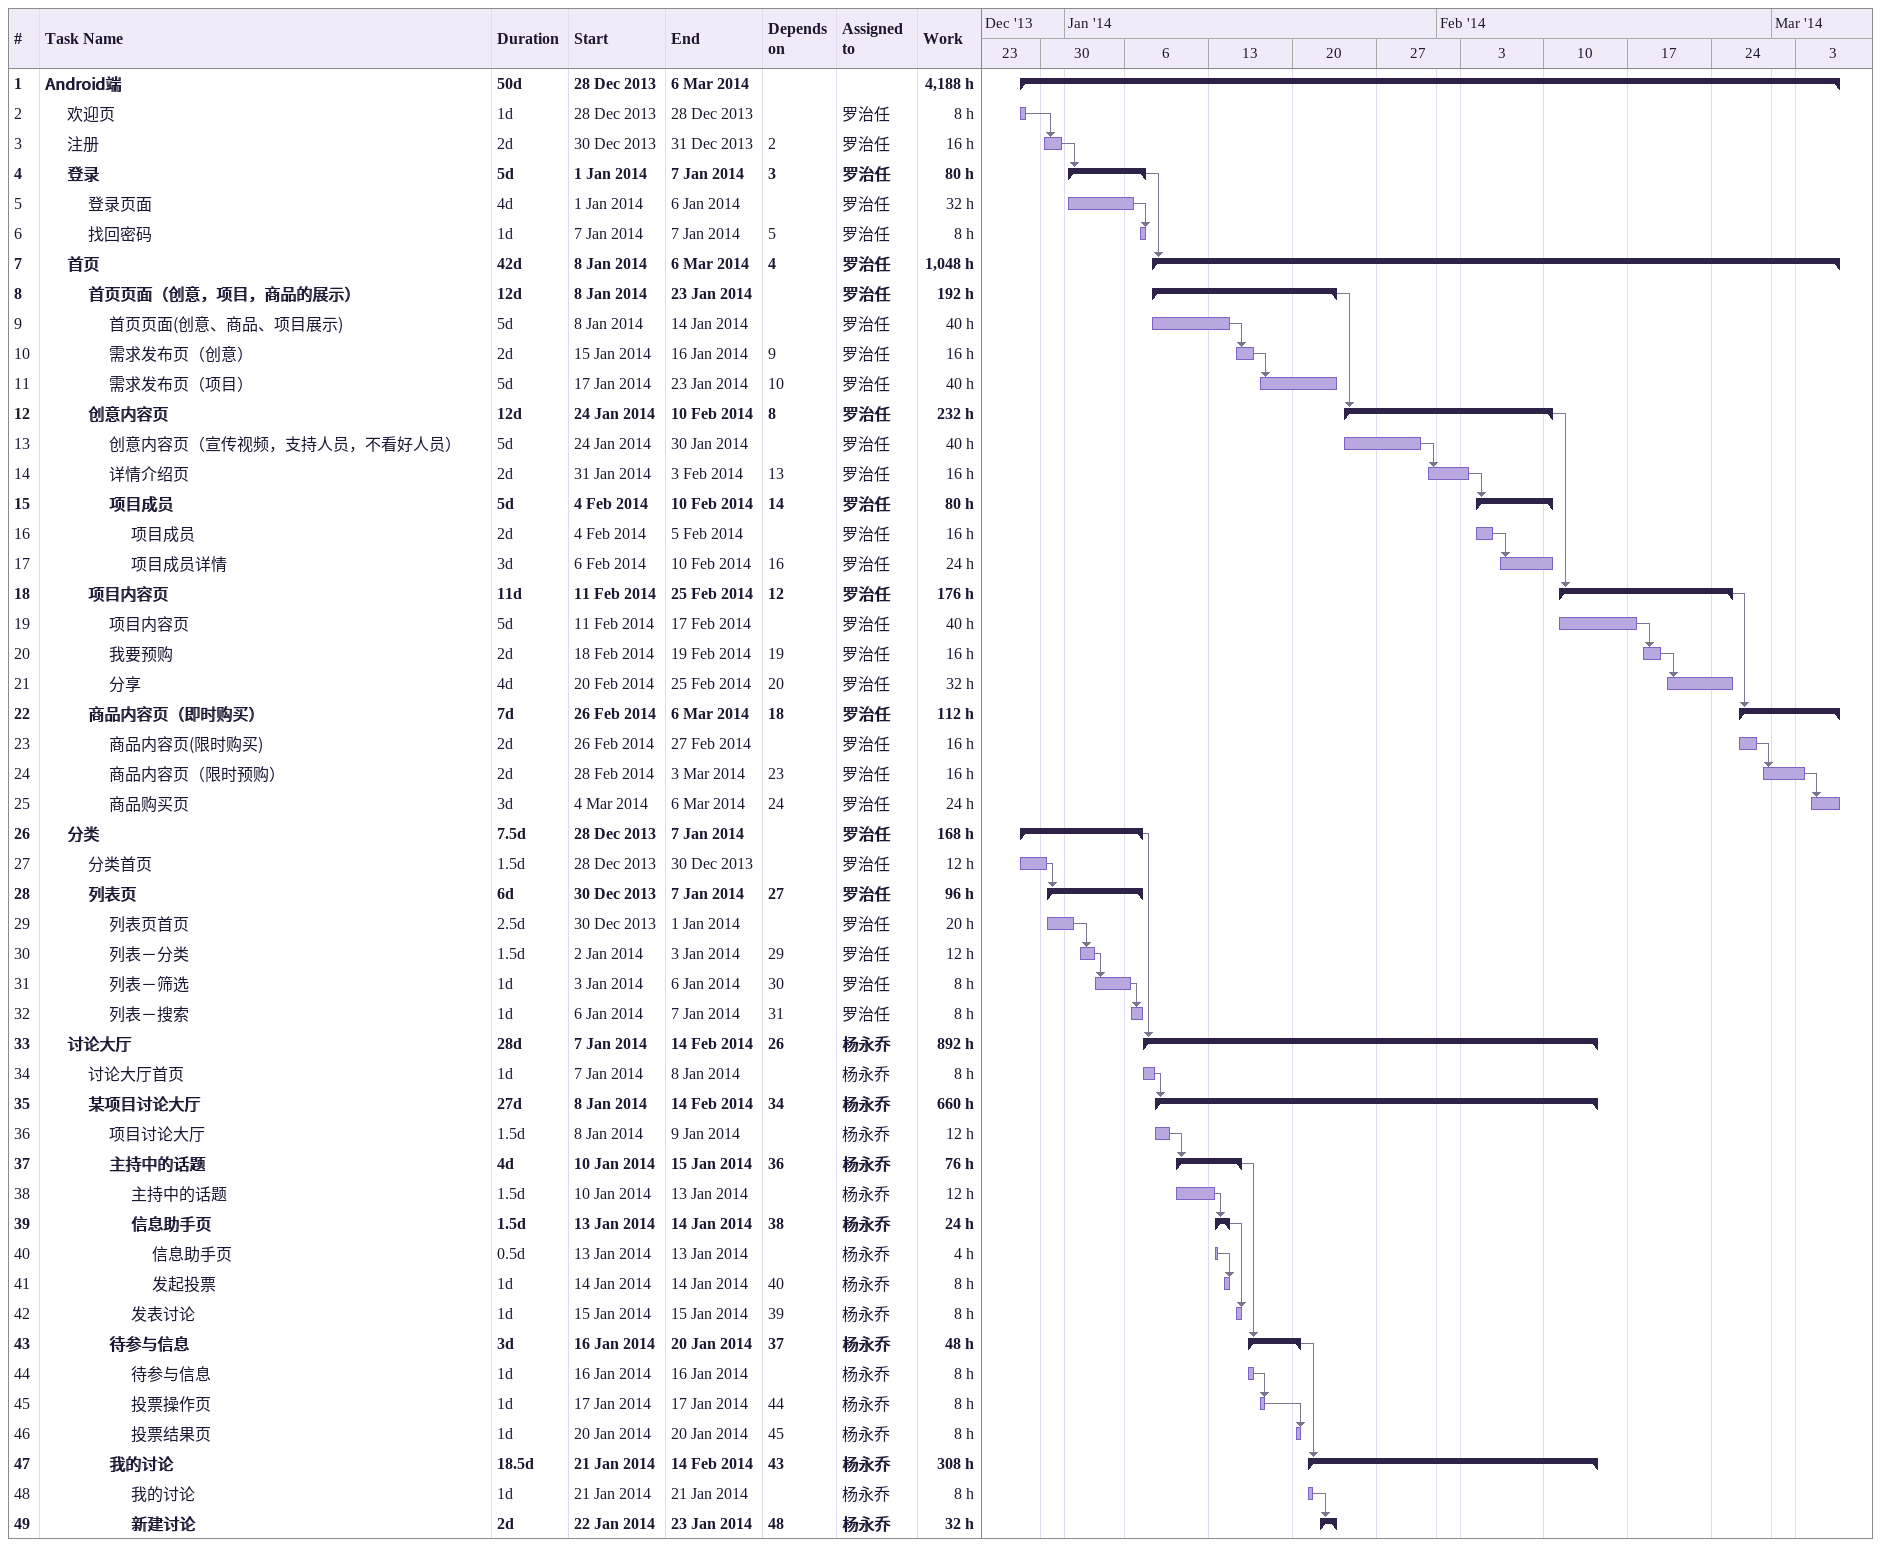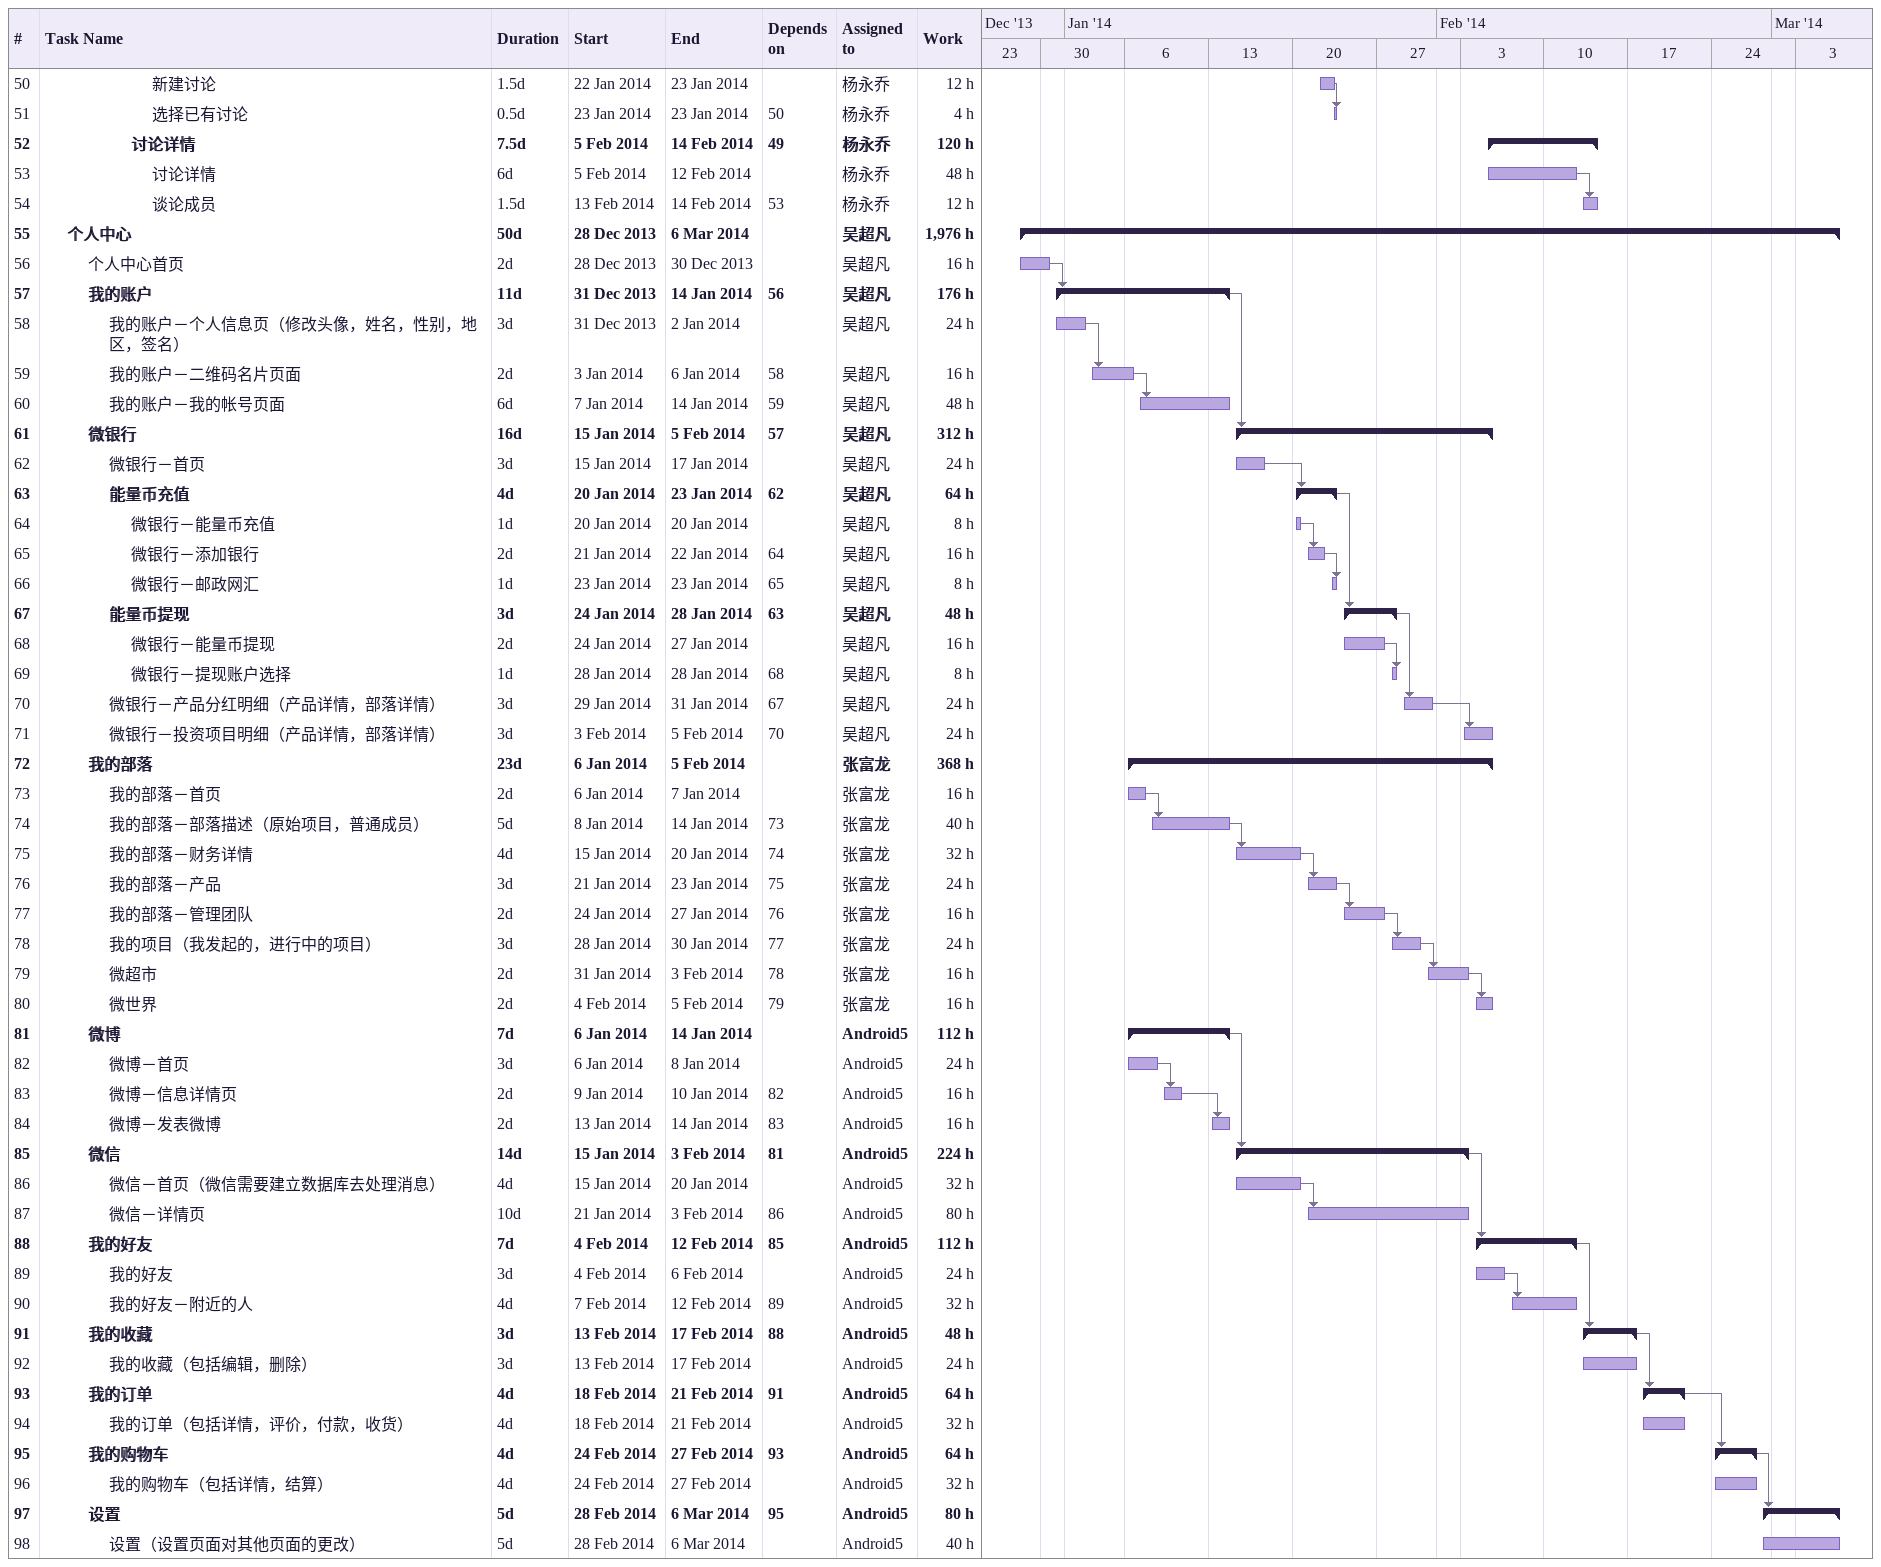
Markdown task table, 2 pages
| ID | Level | Task | Duration | Start | Finish | Predecessors | Resources | Work (h) |
|---|---|---|---|---|---|---|---|---|
| 1 | 1 | **Android端** | 50d | 2013-12-28 | 2014-03-06 |  |  | 4188 |
| 2 | 2 | 欢迎页 | 1d | 2013-12-28 | 2013-12-28 |  | 罗治任 | 8 |
| 3 | 2 | 注册 | 2d | 2013-12-30 | 2013-12-31 | 2 | 罗治任 | 16 |
| 4 | 2 | **登录** | 5d | 2014-01-01 | 2014-01-07 | 3 | 罗治任 | 80 |
| 5 | 3 | 登录页面 | 4d | 2014-01-01 | 2014-01-06 |  | 罗治任 | 32 |
| 6 | 3 | 找回密码 | 1d | 2014-01-07 | 2014-01-07 | 5 | 罗治任 | 8 |
| 7 | 2 | **首页** | 42d | 2014-01-08 | 2014-03-06 | 4 | 罗治任 | 1048 |
| 8 | 3 | **首页页面（创意，项目，商品的展示）** | 12d | 2014-01-08 | 2014-01-23 |  | 罗治任 | 192 |
| 9 | 4 | 首页页面(创意、商品、项目展示) | 5d | 2014-01-08 | 2014-01-14 |  | 罗治任 | 40 |
| 10 | 4 | 需求发布页（创意） | 2d | 2014-01-15 | 2014-01-16 | 9 | 罗治任 | 16 |
| 11 | 4 | 需求发布页（项目） | 5d | 2014-01-17 | 2014-01-23 | 10 | 罗治任 | 40 |
| 12 | 3 | **创意内容页** | 12d | 2014-01-24 | 2014-02-10 | 8 | 罗治任 | 232 |
| 13 | 4 | 创意内容页（宣传视频，支持人员，不看好人员） | 5d | 2014-01-24 | 2014-01-30 |  | 罗治任 | 40 |
| 14 | 4 | 详情介绍页 | 2d | 2014-01-31 | 2014-02-03 | 13 | 罗治任 | 16 |
| 15 | 4 | **项目成员** | 5d | 2014-02-04 | 2014-02-10 | 14 | 罗治任 | 80 |
| 16 | 5 | 项目成员 | 2d | 2014-02-04 | 2014-02-05 |  | 罗治任 | 16 |
| 17 | 5 | 项目成员详情 | 3d | 2014-02-06 | 2014-02-10 | 16 | 罗治任 | 24 |
| 18 | 3 | **项目内容页** | 11d | 2014-02-11 | 2014-02-25 | 12 | 罗治任 | 176 |
| 19 | 4 | 项目内容页 | 5d | 2014-02-11 | 2014-02-17 |  | 罗治任 | 40 |
| 20 | 4 | 我要预购 | 2d | 2014-02-18 | 2014-02-19 | 19 | 罗治任 | 16 |
| 21 | 4 | 分享 | 4d | 2014-02-20 | 2014-02-25 | 20 | 罗治任 | 32 |
| 22 | 3 | **商品内容页（即时购买）** | 7d | 2014-02-26 | 2014-03-06 | 18 | 罗治任 | 112 |
| 23 | 4 | 商品内容页(限时购买) | 2d | 2014-02-26 | 2014-02-27 |  | 罗治任 | 16 |
| 24 | 4 | 商品内容页（限时预购） | 2d | 2014-02-28 | 2014-03-03 | 23 | 罗治任 | 16 |
| 25 | 4 | 商品购买页 | 3d | 2014-03-04 | 2014-03-06 | 24 | 罗治任 | 24 |
| 26 | 2 | **分类** | 7.5d | 2013-12-28 | 2014-01-07 |  | 罗治任 | 168 |
| 27 | 3 | 分类首页 | 1.5d | 2013-12-28 | 2013-12-30 |  | 罗治任 | 12 |
| 28 | 3 | **列表页** | 6d | 2013-12-30 | 2014-01-07 | 27 | 罗治任 | 96 |
| 29 | 4 | 列表页首页 | 2.5d | 2013-12-30 | 2014-01-01 |  | 罗治任 | 20 |
| 30 | 4 | 列表－分类 | 1.5d | 2014-01-02 | 2014-01-03 | 29 | 罗治任 | 12 |
| 31 | 4 | 列表－筛选 | 1d | 2014-01-03 | 2014-01-06 | 30 | 罗治任 | 8 |
| 32 | 4 | 列表－搜索 | 1d | 2014-01-06 | 2014-01-07 | 31 | 罗治任 | 8 |
| 33 | 2 | **讨论大厅** | 28d | 2014-01-07 | 2014-02-14 | 26 | 杨永乔 | 892 |
| 34 | 3 | 讨论大厅首页 | 1d | 2014-01-07 | 2014-01-08 |  | 杨永乔 | 8 |
| 35 | 3 | **某项目讨论大厅** | 27d | 2014-01-08 | 2014-02-14 | 34 | 杨永乔 | 660 |
| 36 | 4 | 项目讨论大厅 | 1.5d | 2014-01-08 | 2014-01-09 |  | 杨永乔 | 12 |
| 37 | 4 | **主持中的话题** | 4d | 2014-01-10 | 2014-01-15 | 36 | 杨永乔 | 76 |
| 38 | 5 | 主持中的话题 | 1.5d | 2014-01-10 | 2014-01-13 |  | 杨永乔 | 12 |
| 39 | 5 | **信息助手页** | 1.5d | 2014-01-13 | 2014-01-14 | 38 | 杨永乔 | 24 |
| 40 | 6 | 信息助手页 | 0.5d | 2014-01-13 | 2014-01-13 |  | 杨永乔 | 4 |
| 41 | 6 | 发起投票 | 1d | 2014-01-14 | 2014-01-14 | 40 | 杨永乔 | 8 |
| 42 | 5 | 发表讨论 | 1d | 2014-01-15 | 2014-01-15 | 39 | 杨永乔 | 8 |
| 43 | 4 | **待参与信息** | 3d | 2014-01-16 | 2014-01-20 | 37 | 杨永乔 | 48 |
| 44 | 5 | 待参与信息 | 1d | 2014-01-16 | 2014-01-16 |  | 杨永乔 | 8 |
| 45 | 5 | 投票操作页 | 1d | 2014-01-17 | 2014-01-17 | 44 | 杨永乔 | 8 |
| 46 | 5 | 投票结果页 | 1d | 2014-01-20 | 2014-01-20 | 45 | 杨永乔 | 8 |
| 47 | 4 | **我的讨论** | 18.5d | 2014-01-21 | 2014-02-14 | 43 | 杨永乔 | 308 |
| 48 | 5 | 我的讨论 | 1d | 2014-01-21 | 2014-01-21 |  | 杨永乔 | 8 |
| 49 | 5 | **新建讨论** | 2d | 2014-01-22 | 2014-01-23 | 48 | 杨永乔 | 32 |
| 50 | 6 | 新建讨论 | 1.5d | 2014-01-22 | 2014-01-23 |  | 杨永乔 | 12 |
| 51 | 6 | 选择已有讨论 | 0.5d | 2014-01-23 | 2014-01-23 | 50 | 杨永乔 | 4 |
| 52 | 5 | **讨论详情** | 7.5d | 2014-02-05 | 2014-02-14 | 49 | 杨永乔 | 120 |
| 53 | 6 | 讨论详情 | 6d | 2014-02-05 | 2014-02-12 |  | 杨永乔 | 48 |
| 54 | 6 | 谈论成员 | 1.5d | 2014-02-13 | 2014-02-14 | 53 | 杨永乔 | 12 |
| 55 | 2 | **个人中心** | 50d | 2013-12-28 | 2014-03-06 |  | 吴超凡 | 1976 |
| 56 | 3 | 个人中心首页 | 2d | 2013-12-28 | 2013-12-30 |  | 吴超凡 | 16 |
| 57 | 3 | **我的账户** | 11d | 2013-12-31 | 2014-01-14 | 56 | 吴超凡 | 176 |
| 58 | 4 | 我的账户－个人信息页（修改头像，姓名，性别，地区，签名） | 3d | 2013-12-31 | 2014-01-02 |  | 吴超凡 | 24 |
| 59 | 4 | 我的账户－二维码名片页面 | 2d | 2014-01-03 | 2014-01-06 | 58 | 吴超凡 | 16 |
| 60 | 4 | 我的账户－我的帐号页面 | 6d | 2014-01-07 | 2014-01-14 | 59 | 吴超凡 | 48 |
| 61 | 3 | **微银行** | 16d | 2014-01-15 | 2014-02-05 | 57 | 吴超凡 | 312 |
| 62 | 4 | 微银行－首页 | 3d | 2014-01-15 | 2014-01-17 |  | 吴超凡 | 24 |
| 63 | 4 | **能量币充值** | 4d | 2014-01-20 | 2014-01-23 | 62 | 吴超凡 | 64 |
| 64 | 5 | 微银行－能量币充值 | 1d | 2014-01-20 | 2014-01-20 |  | 吴超凡 | 8 |
| 65 | 5 | 微银行－添加银行 | 2d | 2014-01-21 | 2014-01-22 | 64 | 吴超凡 | 16 |
| 66 | 5 | 微银行－邮政网汇 | 1d | 2014-01-23 | 2014-01-23 | 65 | 吴超凡 | 8 |
| 67 | 4 | **能量币提现** | 3d | 2014-01-24 | 2014-01-28 | 63 | 吴超凡 | 48 |
| 68 | 5 | 微银行－能量币提现 | 2d | 2014-01-24 | 2014-01-27 |  | 吴超凡 | 16 |
| 69 | 5 | 微银行－提现账户选择 | 1d | 2014-01-28 | 2014-01-28 | 68 | 吴超凡 | 8 |
| 70 | 4 | 微银行－产品分红明细（产品详情，部落详情） | 3d | 2014-01-29 | 2014-01-31 | 67 | 吴超凡 | 24 |
| 71 | 4 | 微银行－投资项目明细（产品详情，部落详情） | 3d | 2014-02-03 | 2014-02-05 | 70 | 吴超凡 | 24 |
| 72 | 3 | **我的部落** | 23d | 2014-01-06 | 2014-02-05 |  | 张富龙 | 368 |
| 73 | 4 | 我的部落－首页 | 2d | 2014-01-06 | 2014-01-07 |  | 张富龙 | 16 |
| 74 | 4 | 我的部落－部落描述（原始项目，普通成员） | 5d | 2014-01-08 | 2014-01-14 | 73 | 张富龙 | 40 |
| 75 | 4 | 我的部落－财务详情 | 4d | 2014-01-15 | 2014-01-20 | 74 | 张富龙 | 32 |
| 76 | 4 | 我的部落－产品 | 3d | 2014-01-21 | 2014-01-23 | 75 | 张富龙 | 24 |
| 77 | 4 | 我的部落－管理团队 | 2d | 2014-01-24 | 2014-01-27 | 76 | 张富龙 | 16 |
| 78 | 4 | 我的项目（我发起的，进行中的项目） | 3d | 2014-01-28 | 2014-01-30 | 77 | 张富龙 | 24 |
| 79 | 4 | 微超市 | 2d | 2014-01-31 | 2014-02-03 | 78 | 张富龙 | 16 |
| 80 | 4 | 微世界 | 2d | 2014-02-04 | 2014-02-05 | 79 | 张富龙 | 16 |
| 81 | 3 | **微博** | 7d | 2014-01-06 | 2014-01-14 |  | Android5 | 112 |
| 82 | 4 | 微博－首页 | 3d | 2014-01-06 | 2014-01-08 |  | Android5 | 24 |
| 83 | 4 | 微博－信息详情页 | 2d | 2014-01-09 | 2014-01-10 | 82 | Android5 | 16 |
| 84 | 4 | 微博－发表微博 | 2d | 2014-01-13 | 2014-01-14 | 83 | Android5 | 16 |
| 85 | 3 | **微信** | 14d | 2014-01-15 | 2014-02-03 | 81 | Android5 | 224 |
| 86 | 4 | 微信－首页（微信需要建立数据库去处理消息） | 4d | 2014-01-15 | 2014-01-20 |  | Android5 | 32 |
| 87 | 4 | 微信－详情页 | 10d | 2014-01-21 | 2014-02-03 | 86 | Android5 | 80 |
| 88 | 3 | **我的好友** | 7d | 2014-02-04 | 2014-02-12 | 85 | Android5 | 112 |
| 89 | 4 | 我的好友 | 3d | 2014-02-04 | 2014-02-06 |  | Android5 | 24 |
| 90 | 4 | 我的好友－附近的人 | 4d | 2014-02-07 | 2014-02-12 | 89 | Android5 | 32 |
| 91 | 3 | **我的收藏** | 3d | 2014-02-13 | 2014-02-17 | 88 | Android5 | 48 |
| 92 | 4 | 我的收藏（包括编辑，删除） | 3d | 2014-02-13 | 2014-02-17 |  | Android5 | 24 |
| 93 | 3 | **我的订单** | 4d | 2014-02-18 | 2014-02-21 | 91 | Android5 | 64 |
| 94 | 4 | 我的订单（包括详情，评价，付款，收货） | 4d | 2014-02-18 | 2014-02-21 |  | Android5 | 32 |
| 95 | 3 | **我的购物车** | 4d | 2014-02-24 | 2014-02-27 | 93 | Android5 | 64 |
| 96 | 4 | 我的购物车（包括详情，结算） | 4d | 2014-02-24 | 2014-02-27 |  | Android5 | 32 |
| 97 | 3 | **设置** | 5d | 2014-02-28 | 2014-03-06 | 95 | Android5 | 80 |
| 98 | 4 | 设置（设置页面对其他页面的更改） | 5d | 2014-02-28 | 2014-03-06 |  | Android5 | 40 |
